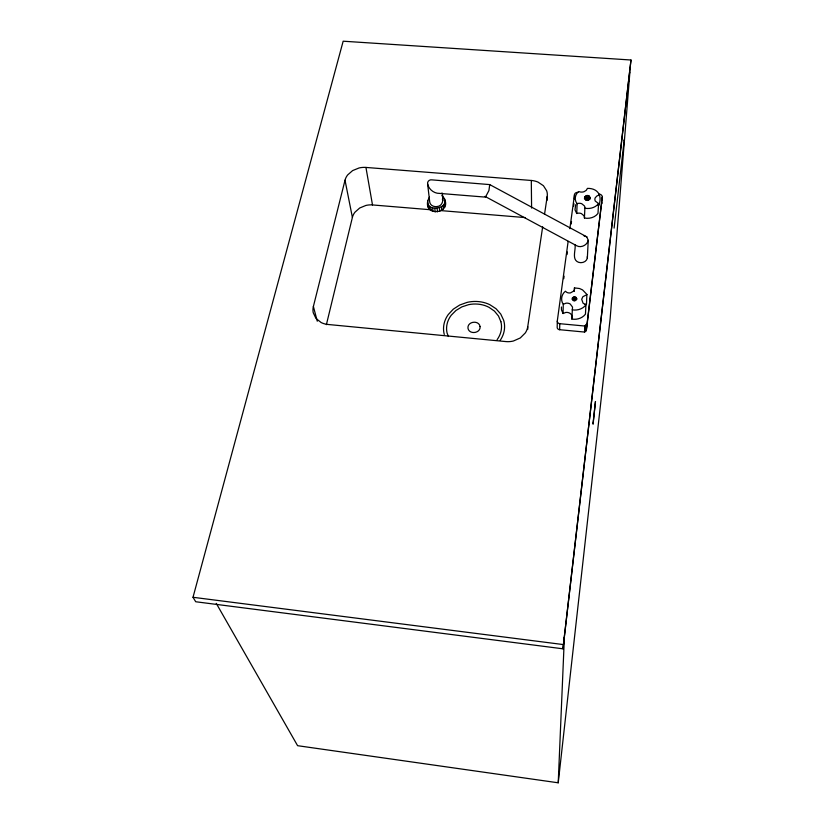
<?xml version="1.0" encoding="UTF-8"?>
<svg xmlns="http://www.w3.org/2000/svg" width="824" height="824" viewBox="0 0 824 824"><rect width="100%" height="100%" fill="white"/><g stroke="black" fill="none" stroke-linecap="round" stroke-linejoin="round"><path stroke-width="1.24" d="M547.177 200.211L547.198 196.472A19.446 15.141 -2.4 0 0 546.652 190.756L543.428 185.719L538.041 182.114A17.788 13.843 -2.3 0 0 531.305 180.466L365.938 167.437A17.438 13.39 -9.5 0 0 359.017 167.983L352.621 170.589L347.707 174.884A19.065 14.647 -9.5 0 0 345.019 180.219L313.388 306.456A20.291 16.511 -12.7 0 0 313.254 312.77L315.963 318.424L321.133 322.534A18.571 15.11 -12.7 0 0 327.973 324.471L505.782 341.569A18.921 15.707 -2.8 0 0 513.414 341.002L520.274 337.964L525.31 332.927A20.662 17.149 -2.9 0 0 527.741 326.695L542.666 226.816M586.451 329.806L602.262 197.183L586.255 330.506L584.525 332.051L559.651 329.703L559.774 323.688A2.874 2.379 0.3 0 1 557.323 321.03M586.966 294.611L582.867 296.722L581.692 299.287L583.062 303.191L585.926 304.87L585.452 314.129C582.424 318.249 576.749 320.011 571.815 319.022C572.948 316.972 571.835 314.346 569.868 313.244A5.459 4.501 0.6 0 0 565.676 312.471L563.049 313.532L563.276 304.283C560.33 300.276 561.515 294.168 565.419 291.222L566.675 292.273A4.903 3.996 0.4 0 0 570.476 292.901L573.689 291.078A5.377 4.367 0.4 0 0 574.431 287.885L579.56 288.524L582.578 289.914L586.884 294.384L586.492 303.943L584.927 304.324M442.004 192.909C443.611 197.884 443.786 206.021 436.885 206.587C433.898 207.02 430.221 205.454 429.737 202.189L427.625 183.948C427.11 181.342 429.654 179.313 432.126 179.889L489.724 184.597L586.791 236.849L588.233 240.33L587.357 257.943C586.719 261.774 582.094 263.464 578.685 262.341C571.3 259.787 575.976 250.053 575.07 244.656M574.359 198.934L574.503 194.598A3.121 2.421 -0.2 0 1 577.881 192.373M571.815 319.022L572.526 307.074L570.177 303.984A5.521 4.532 0.5 0 0 565.934 303.211L563.276 304.283M572.33 299.04L573.288 300.533A2.153 1.761 0.8 0 0 574.967 300.791L576.707 299.04L575.708 297.062A2.153 1.761 0.8 0 0 574.029 296.815L572.639 297.629L572.319 299.359L576.604 299.524L572.33 299.04L573.298 300.224A2.153 1.761 0.8 0 0 574.977 300.472L576.625 299.205M441.808 195.576C456.197 209.358 418.86 214.23 429.489 197.194M427.522 202.477C425.699 216.516 450.017 213.262 444.991 200.191M599.615 195.01L596.998 195.896L595.278 197.708A5.85 4.542 0.9 0 0 595.299 201.087L598.574 203.528L597.997 213.385C595.01 217.485 589.284 219.05 584.432 218.02A5.85 4.594 0.1 0 0 583.969 215.754L581.373 213.581A5.356 4.213 0.1 0 0 577.655 213.262L576.749 213.509L577.109 203.672C573.988 200.129 574.987 194.207 578.736 191.508A5.768 4.46 -0.1 0 0 584.072 191.693L586.255 190.344L587.45 188.366C597.369 188.212 602.457 195.03 599.027 204.908L597.668 205.217M574.307 291.397L574.431 287.885M562.957 648.807L630.988 60.008L343.165 41.2L193.012 597.287L195.71 601.747L562.957 648.807L630.988 60.008M216.259 603.374L297.598 745.689L558.229 782.8L564.378 637.24M584.515 198.193L585.679 200.016A2.802 2.173 0.3 0 0 588.552 200.211L590.2 198.306L589.005 195.885A2.802 2.173 0.3 0 0 586.132 195.69L584.649 196.998L584.494 198.522L590.036 198.903L584.515 198.193L585.689 199.686A2.802 2.184 0.3 0 0 588.563 199.872L590.056 198.563M584.432 218.02L584.875 208.194A5.912 4.614 0 0 0 584.412 205.918L581.775 203.734A5.418 4.233 0 0 0 578.026 203.415L577.109 203.672M427.924 205.938L427.604 200.623M584.525 332.051L584.824 326.036L586.77 323.781M585.267 331.67L585.586 325.655M585.854 331.145L586.173 325.13M586.255 330.506L586.575 324.491M614.107 228.114L624.252 139.761L624.211 140.286M629.886 72.182L610.172 318.394L558.229 782.8M568.138 241.37L557.292 321.03L557.189 327.046A2.853 2.369 0.3 0 0 559.651 329.734M569.858 228.732L574.503 194.598M563.75 278.708L564.1 276.164M567.036 254.544L567.375 252M571.176 224.004L571.526 221.46M573.597 206.196L573.947 203.652M544.551 214.178L547.198 196.472M326.386 324.677L352.394 217.433A18.355 14.368 -9.6 0 1 354.959 212.211L359.686 208.008L365.835 205.464A16.779 13.133 -9.6 0 1 372.5 204.939L431.086 209.79M588.233 240.33C587.255 245.15 580.869 248.312 576.573 245.696L484.976 196.38M575.688 204.682L574.987 209.863L576.749 213.509M585.926 304.87C582.856 309.021 577.119 310.792 572.144 309.803M598.574 203.528C595.546 207.669 589.768 209.224 584.875 208.194M572.629 297.948L574.019 297.124M427.625 183.948C428.532 188.562 432.61 192.311 437.173 193.207L485.449 197.121L488.931 190.54L489.724 184.597M586.121 196.03L584.628 197.338L590.169 197.708L588.985 196.215M584.649 196.998L590.19 197.369M439.995 210.532L525.331 217.598M559.774 323.688L584.824 326.036M193.012 597.287L563.122 644.553M584.031 235.911L586.791 236.849M575.688 297.382L576.47 298.092M563.049 313.532L561.494 309.886L561.432 306.992M500.899 321.721L498.489 316.014L494.441 311.101L489.023 307.321A26.667 22.145 -4.9 0 0 468.568 304.684L461.852 306.889L455.95 310.483L451.243 315.232A29.262 24.318 -4.8 0 0 447.072 333.02L448.431 336.491M598.729 204.105L599.027 204.908M444.806 201.88L445.331 203.652M442.385 199.15L442.776 200.479M313.388 306.456L317.271 321.216M345.019 180.219L352.394 217.433M365.938 167.437L372.5 204.939M428.027 204.259L428.428 207.71M429.098 205.845L429.5 209.286M430.664 207.123L431.055 210.563M432.61 208.008L433.002 211.449M434.804 208.431L435.196 211.881M437.111 208.379L437.482 211.82M439.347 207.844L439.707 211.284M441.376 206.855L441.736 210.305M444.26 203.858L444.61 207.308M443.044 205.495L443.405 208.946M444.466 198.409L445.259 205.506M587.306 256.563L587.357 257.943M527.741 326.695L527.782 329.239M531.305 180.466L531.593 208.081M500.209 340.322A32.507 26.996 -5 0 0 503.67 320.289L500.745 314.047L496.038 308.732L489.868 304.705A29.633 24.596 -4.9 0 0 467.033 302.398L459.668 305.045L453.252 309.196L448.215 314.603A32.517 27.017 -4.8 0 0 444.27 334.451M500.899 321.721A29.252 24.298 -5 0 1 497.109 339.673M599.1 194.052A3.595 2.791 0.8 0 1 602.231 197.183M601.561 202.261A3.574 2.781 0.8 0 1 601.819 203.703M587.564 195.752A2.802 2.184 0.3 0 1 588.964 196.153M480.083 326.572C480.773 333.401 469.052 334.935 467.95 328.158C467.29 321.35 478.95 319.825 480.083 326.572M572.392 298.072L576.666 298.556L572.392 298.072M593.084 423.206L593.084 424.185L595.464 401.504L593.084 423.206"/></g></svg>
